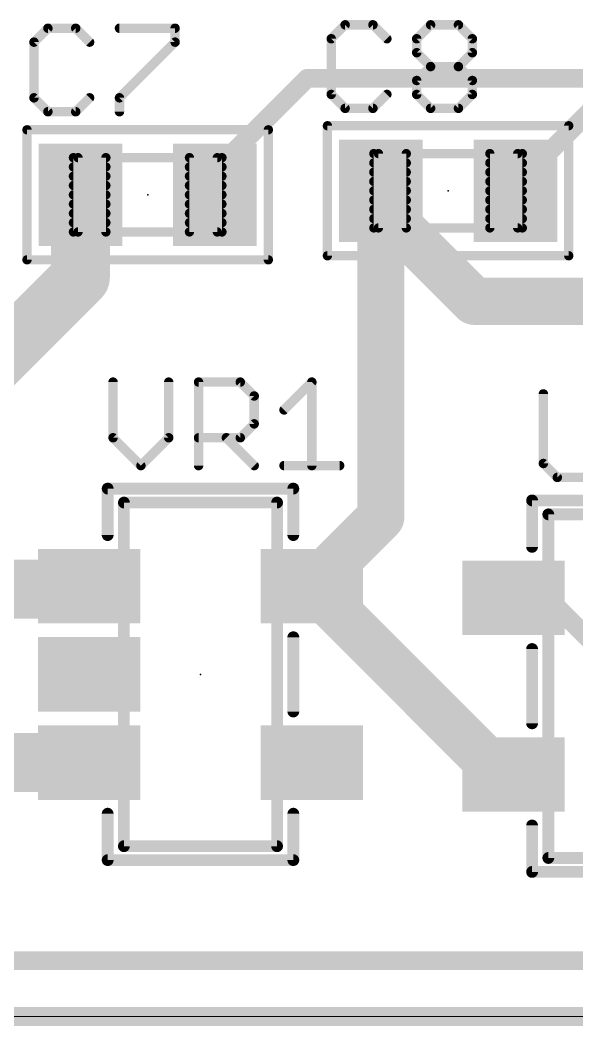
# Model space of a CAD drawing. Extents: x -0.1 to 50.1, y -0.1 to 50.1.
# Drawn here: x 9.59 to 15.59, y -0.1 to 10.73 of the extents above; entities that cross this region are included whole.
import ezdxf

# ---------------------------------------------------------------- set-up
doc = ezdxf.new("R2010")
doc.units = 0
for name, color, linetype in [('1', 22, 'CONTINUOUS'), ('15', 22, 'CONTINUOUS'), ('16', 175, 'CONTINUOUS'), ('18', 82, 'CONTINUOUS'), ('2', 175, 'CONTINUOUS'), ('20', 7, 'CONTINUOUS'), ('21', 253, 'CONTINUOUS'), ('23', 7, 'CONTINUOUS'), ('25', 253, 'CONTINUOUS'), ('29', 253, 'CONTINUOUS'), ('31', 253, 'CONTINUOUS'), ('51', 253, 'CONTINUOUS')]:
    doc.layers.add(name, color=color, linetype=linetype)

# ---------------------------------------------------------------- blocks, each defined once
blk = doc.blocks.new('RECT')
blk.add_solid([(-0.5, -0.5), (0.5, -0.5), (-0.5, 0.5), (0.5, 0.5)])
blk = doc.blocks.new('ROUNDV')
at = {"const_width": 0.5}
blk.add_lwpolyline([(0, -0.25, 1), (0, 0.25, 1), (0, -0.25)], format="xyb", dxfattribs=at)

msp = doc.modelspace()

# ---------------------------------------------------------------- linework, layer by layer
at = {"layer": '1'}
for points, const_width in [([(11.6876, 9.108), (12.6796, 10.1)], 0.2032), ([(12.6796, 10.1), (16.0796, 10.1)], 0.2032), ([(14.9236, 8.944), (16.0796, 10.1)], 0.2032), ([(11.6876, 8.8465), (11.6876, 9.108)], 0.2032), ([(10.2376, 8.8465), (10.2376, 7.958)], 0.635), ([(13.4736, 8.89), (13.4736, 5.375)], 0.508), ([(13.4736, 8.89), (13.4736, 8.706)], 0.2032), ([(14.9236, 8.89), (14.9236, 8.944)], 0.2032), ([(13.4736, 8.706), (14.4796, 7.7)], 0.508), ([(10.2376, 7.958), (8.7796, 6.5)], 0.635), ([(13.4736, 5.375), (12.7316, 4.633)], 0.508), ([(8.7796, 4.6), (10.2986, 4.6)], 0.635), ([(14.7586, 2.606), (12.7316, 4.633)], 0.508), ([(10.2986, 4.6), (10.3316, 4.633)], 0.2032), ([(14.9036, 4.506), (15.2736, 4.506)], 0.2032), ([(15.2736, 4.506), (15.8796, 3.9)], 0.2032), ([(10.3316, 2.733), (9.2466, 2.733)], 0.635), ([(14.9036, 2.606), (14.7586, 2.606)], 0.2032)]:
    msp.add_lwpolyline(points, dxfattribs=dict(at, const_width=const_width))
for points, const_width in [([(12.6796, 10.1508, 1), (12.6796, 10.0492)], 0.1016), ([(12.7155, 10.0641, 1), (12.6437, 10.1359)], 0.1016), ([(11.7384, 9.108, 1), (11.6368, 9.108)], 0.1016), ([(10.3963, 8.8465, 1), (10.0789, 8.8465)], 0.3175), ([(11.6517, 9.1439, 1), (11.7235, 9.0721)], 0.1016), ([(13.6006, 8.89, 1), (13.3466, 8.89)], 0.254), ([(13.5244, 8.89, 1), (13.4228, 8.89)], 0.1016), ([(14.9744, 8.944, 1), (14.8728, 8.944)], 0.1016), ([(14.8877, 8.9799, 1), (14.9595, 8.9081)], 0.1016), ([(11.6368, 8.8465, 1), (11.7384, 8.8465)], 0.1016), ([(13.5634, 8.7958, 1), (13.3838, 8.6162)], 0.254), ([(14.8728, 8.89, 1), (14.9744, 8.89)], 0.1016), ([(13.4228, 8.706, 1), (13.5244, 8.706)], 0.1016), ([(10.3499, 7.8457, 1), (10.1253, 8.0703)], 0.3175), ([(10.0789, 7.958, 1), (10.3963, 7.958)], 0.3175), ([(14.3898, 7.6102, 1), (14.5694, 7.7898)], 0.254), ([(13.5634, 5.2852, 1), (13.3838, 5.4648)], 0.254), ([(13.3466, 5.375, 1), (13.6006, 5.375)], 0.254), ([(10.2986, 4.4413, 1), (10.2986, 4.7588)], 0.3175), ([(12.8214, 4.7228, 1), (12.6418, 4.5432)], 0.254), ([(12.6418, 4.7228, 1), (12.8214, 4.5432)], 0.254), ([(10.2627, 4.6359, 1), (10.3345, 4.5641)], 0.1016), ([(10.3675, 4.5971, 1), (10.2957, 4.6689)], 0.1016), ([(14.9036, 4.5568, 1), (14.9036, 4.4552)], 0.1016), ([(15.3095, 4.5419, 1), (15.2377, 4.4701)], 0.1016), ([(15.2736, 4.4552, 1), (15.2736, 4.5568)], 0.1016), ([(10.3316, 2.5743, 1), (10.3316, 2.8918)], 0.3175), ([(14.6688, 2.5162, 1), (14.8484, 2.6958)], 0.254), ([(14.7586, 2.6568, 1), (14.7586, 2.5552)], 0.1016), ([(14.9036, 2.5552, 1), (14.9036, 2.6568)], 0.1016)]:
    msp.add_lwpolyline(points, format="xyb", dxfattribs=dict(at, const_width=const_width))
at = {"layer": '15', "const_width": 0.01}
msp.add_lwpolyline([(0, 0), (50, 0)], dxfattribs=at)
at = {"layer": '16'}
for points, const_width in [([(14.4796, 7.7), (29.3, 7.7)], 0.508), ([(17.1796, 0.6), (2.3972, 0.6)], 0.2032)]:
    msp.add_lwpolyline(points, dxfattribs=dict(at, const_width=const_width))
at = {"layer": '16', "const_width": 0.254}
msp.add_lwpolyline([(14.4796, 7.827, 1), (14.4796, 7.573)], format="xyb", dxfattribs=at)
at = {"layer": '2', "const_width": 0.01}
msp.add_lwpolyline([(0, 0), (50, 0)], dxfattribs=at)
at = {"layer": '20', "const_width": 0.2032}
msp.add_lwpolyline([(2, 0), (48, 0)], dxfattribs=at)
at = {"layer": '21'}
for points, const_width in [([(12.8986, 8.19), (12.8986, 9.59)], 0.1), ([(12.8986, 9.59), (15.4986, 9.59)], 0.1), ([(15.4986, 9.59), (15.4986, 8.19)], 0.1), ([(9.6626, 8.1465), (9.6626, 9.5465)], 0.1), ([(9.6626, 9.5465), (12.2626, 9.5465)], 0.1), ([(12.2626, 9.5465), (12.2626, 8.1465)], 0.1), ([(15.4986, 8.19), (12.8986, 8.19)], 0.1), ([(12.2626, 8.1465), (9.6626, 8.1465)], 0.1), ([(12.5316, 5.683), (10.5316, 5.683)], 0.127), ([(10.5316, 5.683), (10.5316, 5.183)], 0.127), ([(12.5316, 5.183), (12.5316, 5.683)], 0.127), ([(17.1036, 5.556), (15.1036, 5.556)], 0.127), ([(15.1036, 5.556), (15.1036, 5.056)], 0.127), ([(12.5316, 3.283), (12.5316, 4.083)], 0.127), ([(15.1036, 3.956), (15.1036, 3.156)], 0.127), ([(10.5316, 2.183), (10.5316, 1.683)], 0.127), ([(12.5316, 1.683), (12.5316, 2.183)], 0.127), ([(15.1036, 2.056), (15.1036, 1.556)], 0.127), ([(10.5316, 1.683), (12.5316, 1.683)], 0.127), ([(15.1036, 1.556), (17.1036, 1.556)], 0.127)]:
    msp.add_lwpolyline(points, dxfattribs=dict(at, const_width=const_width))
for points, const_width in [([(12.9236, 9.59, 1), (12.8736, 9.59)], 0.05), ([(12.8986, 9.615, 1), (12.8986, 9.565)], 0.05), ([(15.5236, 9.59, 1), (15.4736, 9.59)], 0.05), ([(15.4986, 9.565, 1), (15.4986, 9.615)], 0.05), ([(9.6876, 9.5465, 1), (9.6376, 9.5465)], 0.05), ([(9.6626, 9.5715, 1), (9.6626, 9.5215)], 0.05), ([(12.2876, 9.5465, 1), (12.2376, 9.5465)], 0.05), ([(12.2626, 9.5215, 1), (12.2626, 9.5715)], 0.05), ([(12.8986, 8.215, 1), (12.8986, 8.165)], 0.05), ([(15.4986, 8.165, 1), (15.4986, 8.215)], 0.05), ([(9.6626, 8.1715, 1), (9.6626, 8.1215)], 0.05), ([(9.6376, 8.1465, 1), (9.6876, 8.1465)], 0.05), ([(12.2376, 8.1465, 1), (12.2876, 8.1465)], 0.05), ([(12.2626, 8.1215, 1), (12.2626, 8.1715)], 0.05), ([(12.8736, 8.19, 1), (12.9236, 8.19)], 0.05), ([(15.4736, 8.19, 1), (15.5236, 8.19)], 0.05), ([(10.5634, 5.683, 1), (10.4999, 5.683)], 0.0635), ([(10.5316, 5.7147, 1), (10.5316, 5.6513)], 0.0635), ([(12.5634, 5.683, 1), (12.4999, 5.683)], 0.0635), ([(12.5316, 5.6513, 1), (12.5316, 5.7147)], 0.0635), ([(15.1354, 5.556, 1), (15.0718, 5.556)], 0.0635), ([(15.1036, 5.5877, 1), (15.1036, 5.5243)], 0.0635), ([(10.4999, 5.183, 1), (10.5634, 5.183)], 0.0635), ([(12.4999, 5.183, 1), (12.5634, 5.183)], 0.0635), ([(15.0718, 5.056, 1), (15.1354, 5.056)], 0.0635), ([(12.5634, 4.083, 1), (12.4999, 4.083)], 0.0635), ([(15.1354, 3.956, 1), (15.0718, 3.956)], 0.0635), ([(12.4999, 3.283, 1), (12.5634, 3.283)], 0.0635), ([(15.0718, 3.156, 1), (15.1354, 3.156)], 0.0635), ([(10.5634, 2.183, 1), (10.4999, 2.183)], 0.0635), ([(12.5634, 2.183, 1), (12.4999, 2.183)], 0.0635), ([(15.1354, 2.056, 1), (15.0718, 2.056)], 0.0635), ([(10.5316, 1.7147, 1), (10.5316, 1.6513)], 0.0635), ([(12.5316, 1.6513, 1), (12.5316, 1.7147)], 0.0635), ([(10.4999, 1.683, 1), (10.5634, 1.683)], 0.0635), ([(12.4999, 1.683, 1), (12.5634, 1.683)], 0.0635), ([(15.0718, 1.556, 1), (15.1354, 1.556)], 0.0635), ([(15.1036, 1.5877, 1), (15.1036, 1.5243)], 0.0635)]:
    msp.add_lwpolyline(points, format="xyb", dxfattribs=dict(at, const_width=const_width))
at = {"layer": '23'}
for p in [(14.1986, 8.89), (10.9626, 8.8465), (11.5316, 3.683)]:
    msp.add_point(p, dxfattribs=at)
at = {"layer": '25', "const_width": 0.1016}
for points in [[(10.5899, 6.83), (10.5899, 6.2305)], [(11.1893, 6.2305), (11.1893, 6.83)], [(11.5107, 5.9308), (11.5107, 6.83)], [(11.5107, 6.83), (11.9603, 6.83)], [(11.9603, 6.83), (12.1101, 6.6801)], [(12.4315, 6.5302), (12.7312, 6.83)], [(12.7312, 6.83), (12.7312, 5.9308)], [(12.1101, 6.6801), (12.1101, 6.3804)], [(15.2254, 6.703), (15.2254, 5.9537)], [(12.1101, 6.3804), (11.9603, 6.2305)], [(10.5899, 6.2305), (10.8896, 5.9308)], [(10.8896, 5.9308), (11.1893, 6.2305)], [(11.9603, 6.2305), (11.5107, 6.2305)], [(11.8104, 6.2305), (12.1101, 5.9308)], [(12.4315, 5.9308), (13.0309, 5.9308)], [(15.2254, 5.9537), (15.3753, 5.8038)], [(15.3753, 5.8038), (15.675, 5.8038)]]:
    msp.add_lwpolyline(points, dxfattribs=at)
at = {"layer": '25', "const_width": 0.0508}
for points in [[(10.6153, 6.83, 1), (10.5645, 6.83)], [(11.2147, 6.83, 1), (11.1639, 6.83)], [(11.5361, 6.83, 1), (11.4853, 6.83)], [(11.5107, 6.8554, 1), (11.5107, 6.8046)], [(11.9782, 6.8479, 1), (11.9423, 6.812)], [(11.9603, 6.8046, 1), (11.9603, 6.8554)], [(12.7566, 6.83, 1), (12.7058, 6.83)], [(12.7492, 6.812, 1), (12.7132, 6.8479)], [(12.1355, 6.6801, 1), (12.0847, 6.6801)], [(12.0922, 6.6621, 1), (12.1281, 6.6981)], [(15.2508, 6.703, 1), (15.2, 6.703)], [(12.4135, 6.5482, 1), (12.4494, 6.5123)], [(12.0847, 6.3804, 1), (12.1355, 6.3804)], [(12.1281, 6.3624, 1), (12.0922, 6.3983)], [(10.6079, 6.2485, 1), (10.5719, 6.2126)], [(11.2073, 6.2126, 1), (11.1714, 6.2485)], [(11.5107, 6.2559, 1), (11.5107, 6.2051)], [(11.8284, 6.2485, 1), (11.7924, 6.2126)], [(11.9603, 6.2051, 1), (11.9603, 6.2559)], [(10.5645, 6.2305, 1), (10.6153, 6.2305)], [(11.1639, 6.2305, 1), (11.2147, 6.2305)], [(11.9423, 6.2485, 1), (11.9782, 6.2126)], [(10.8717, 5.9488, 1), (10.9076, 5.9128)], [(10.8717, 5.9128, 1), (10.9076, 5.9488)], [(11.4853, 5.9308, 1), (11.5361, 5.9308)], [(12.0922, 5.9128, 1), (12.1281, 5.9488)], [(12.4315, 5.9562, 1), (12.4315, 5.9054)], [(12.7058, 5.9308, 1), (12.7566, 5.9308)], [(13.0309, 5.9054, 1), (13.0309, 5.9562)], [(15.2434, 5.9716, 1), (15.2074, 5.9357)], [(15.2, 5.9537, 1), (15.2508, 5.9537)], [(15.3753, 5.8292, 1), (15.3753, 5.7784)], [(15.3573, 5.7858, 1), (15.3932, 5.8218)]]:
    msp.add_lwpolyline(points, format="xyb", dxfattribs=at)
at = {"layer": '51'}
for points, const_width in [([(13.0898, 10.6765), (12.9399, 10.5266)], 0.1016), ([(13.3895, 10.6765), (13.0898, 10.6765)], 0.1016), ([(13.5393, 10.5266), (13.3895, 10.6765)], 0.1016), ([(13.8607, 10.5266), (14.0105, 10.6765)], 0.1016), ([(14.0105, 10.6765), (14.3103, 10.6765)], 0.1016), ([(14.3103, 10.6765), (14.4601, 10.5266)], 0.1016), ([(9.8878, 10.64), (9.7379, 10.4901)], 0.1016), ([(10.1875, 10.64), (9.8878, 10.64)], 0.1016), ([(10.3373, 10.4901), (10.1875, 10.64)], 0.1016), ([(10.6587, 10.64), (11.2581, 10.64)], 0.1016), ([(11.2581, 10.64), (11.2581, 10.4901)], 0.1016), ([(9.7379, 10.4901), (9.7379, 9.8907)], 0.1016), ([(11.2581, 10.4901), (10.6587, 9.8907)], 0.1016), ([(12.9399, 10.5266), (12.9399, 9.9272)], 0.1016), ([(13.8607, 10.3767), (13.8607, 10.5266)], 0.1016), ([(14.4601, 10.5266), (14.4601, 10.3767)], 0.1016), ([(14.0105, 10.2269), (13.8607, 10.3767)], 0.1016), ([(14.4601, 10.3767), (14.3103, 10.2269)], 0.1016), ([(13.8607, 10.077), (14.0105, 10.2269)], 0.1016), ([(14.0105, 10.2269), (14.3103, 10.2269)], 0.1016), ([(14.3103, 10.2269), (14.4601, 10.077)], 0.1016), ([(13.8607, 9.9272), (13.8607, 10.077)], 0.1016), ([(14.4601, 10.077), (14.4601, 9.9272)], 0.1016), ([(12.9399, 9.9272), (13.0898, 9.7773)], 0.1016), ([(13.3895, 9.7773), (13.5393, 9.9272)], 0.1016), ([(14.0105, 9.7773), (13.8607, 9.9272)], 0.1016), ([(14.4601, 9.9272), (14.3103, 9.7773)], 0.1016), ([(9.7379, 9.8907), (9.8878, 9.7408)], 0.1016), ([(10.1875, 9.7408), (10.3373, 9.8907)], 0.1016), ([(10.6587, 9.8907), (10.6587, 9.7408)], 0.1016), ([(9.8878, 9.7408), (10.1875, 9.7408)], 0.1016), ([(13.0898, 9.7773), (13.3895, 9.7773)], 0.1016), ([(14.3103, 9.7773), (14.0105, 9.7773)], 0.1016), ([(13.3986, 8.49), (13.3986, 9.29)], 0.1), ([(13.3986, 9.29), (13.7486, 9.29)], 0.1), ([(13.7486, 9.29), (13.3986, 9.29)], 0.1), ([(13.4486, 8.49), (13.4486, 9.29)], 0.1), ([(13.4486, 9.29), (14.9486, 9.29)], 0.1), ([(13.7486, 9.29), (13.7486, 8.49)], 0.1), ([(14.6486, 8.49), (14.6486, 9.29)], 0.1), ([(14.6486, 9.29), (14.9986, 9.29)], 0.1), ([(14.9986, 9.29), (14.6486, 9.29)], 0.1), ([(14.9486, 9.29), (14.9486, 8.49)], 0.1), ([(14.9986, 9.29), (14.9986, 8.49)], 0.1), ([(10.1626, 8.4465), (10.1626, 9.2465)], 0.1), ([(10.1626, 9.2465), (10.5126, 9.2465)], 0.1), ([(10.5126, 9.2465), (10.1626, 9.2465)], 0.1), ([(10.2126, 8.4465), (10.2126, 9.2465)], 0.1), ([(10.2126, 9.2465), (11.7126, 9.2465)], 0.1), ([(10.5126, 9.2465), (10.5126, 8.4465)], 0.1), ([(11.4126, 8.4465), (11.4126, 9.2465)], 0.1), ([(11.4126, 9.2465), (11.7626, 9.2465)], 0.1), ([(11.7626, 9.2465), (11.4126, 9.2465)], 0.1), ([(11.7126, 9.2465), (11.7126, 8.4465)], 0.1), ([(11.7626, 9.2465), (11.7626, 8.4465)], 0.1), ([(13.7486, 9.19), (13.3986, 9.19)], 0.1), ([(14.9986, 9.19), (14.6486, 9.19)], 0.1), ([(10.5126, 9.1465), (10.1626, 9.1465)], 0.1), ([(10.5126, 9.0465), (10.1626, 9.0465)], 0.1), ([(11.7626, 9.1465), (11.4126, 9.1465)], 0.1), ([(11.7626, 9.0465), (11.4126, 9.0465)], 0.1), ([(13.7486, 9.09), (13.3986, 9.09)], 0.1), ([(14.9986, 9.09), (14.6486, 9.09)], 0.1), ([(10.5126, 8.9465), (10.1626, 8.9465)], 0.1), ([(11.7626, 8.9465), (11.4126, 8.9465)], 0.1), ([(13.7486, 8.99), (13.3986, 8.99)], 0.1), ([(14.9986, 8.99), (14.6486, 8.99)], 0.1), ([(10.5126, 8.8465), (10.1626, 8.8465)], 0.1), ([(11.7626, 8.8465), (11.4126, 8.8465)], 0.1), ([(13.7486, 8.89), (13.3986, 8.89)], 0.1), ([(14.9986, 8.89), (14.6486, 8.89)], 0.1), ([(10.5126, 8.7465), (10.1626, 8.7465)], 0.1), ([(11.7626, 8.7465), (11.4126, 8.7465)], 0.1), ([(13.7486, 8.79), (13.3986, 8.79)], 0.1), ([(14.9986, 8.79), (14.6486, 8.79)], 0.1), ([(10.5126, 8.6465), (10.1626, 8.6465)], 0.1), ([(11.7626, 8.6465), (11.4126, 8.6465)], 0.1), ([(13.7486, 8.69), (13.3986, 8.69)], 0.1), ([(14.9986, 8.69), (14.6486, 8.69)], 0.1), ([(10.5126, 8.5465), (10.1626, 8.5465)], 0.1), ([(11.7626, 8.5465), (11.4126, 8.5465)], 0.1), ([(13.7486, 8.59), (13.3986, 8.59)], 0.1), ([(14.9986, 8.59), (14.6486, 8.59)], 0.1), ([(10.5126, 8.4465), (10.1626, 8.4465)], 0.1), ([(11.7126, 8.4465), (10.2126, 8.4465)], 0.1), ([(11.7626, 8.4465), (11.4126, 8.4465)], 0.1), ([(13.7486, 8.49), (13.3986, 8.49)], 0.1), ([(14.9486, 8.49), (13.4486, 8.49)], 0.1), ([(14.9986, 8.49), (14.6486, 8.49)], 0.1), ([(12.3566, 5.533), (10.7066, 5.533)], 0.127), ([(10.7066, 5.533), (10.7066, 1.833)], 0.127), ([(12.3566, 1.833), (12.3566, 5.533)], 0.127), ([(16.9286, 5.406), (15.2786, 5.406)], 0.127), ([(15.2786, 5.406), (15.2786, 1.706)], 0.127), ([(10.7066, 1.833), (12.3566, 1.833)], 0.127), ([(15.2786, 1.706), (16.9286, 1.706)], 0.127)]:
    msp.add_lwpolyline(points, dxfattribs=dict(at, const_width=const_width))
for points, const_width in [([(13.0898, 10.7019, 1), (13.0898, 10.6511)], 0.0508), ([(13.1077, 10.6585, 1), (13.0718, 10.6944)], 0.0508), ([(13.4074, 10.6944, 1), (13.3715, 10.6585)], 0.0508), ([(13.3895, 10.6511, 1), (13.3895, 10.7019)], 0.0508), ([(14.0105, 10.7019, 1), (14.0105, 10.6511)], 0.0508), ([(14.0285, 10.6585, 1), (13.9926, 10.6944)], 0.0508), ([(14.3282, 10.6944, 1), (14.2923, 10.6585)], 0.0508), ([(14.3103, 10.6511, 1), (14.3103, 10.7019)], 0.0508), ([(9.8878, 10.6654, 1), (9.8878, 10.6146)], 0.0508), ([(9.9057, 10.622, 1), (9.8698, 10.6579)], 0.0508), ([(10.2054, 10.6579, 1), (10.1695, 10.622)], 0.0508), ([(10.1875, 10.6146, 1), (10.1875, 10.6654)], 0.0508), ([(10.6587, 10.6654, 1), (10.6587, 10.6146)], 0.0508), ([(11.2835, 10.64, 1), (11.2327, 10.64)], 0.0508), ([(11.2581, 10.6146, 1), (11.2581, 10.6654)], 0.0508), ([(9.7199, 10.5081, 1), (9.7559, 10.4721)], 0.0508), ([(9.7633, 10.4901, 1), (9.7125, 10.4901)], 0.0508), ([(10.3194, 10.4721, 1), (10.3553, 10.5081)], 0.0508), ([(11.2327, 10.4901, 1), (11.2835, 10.4901)], 0.0508), ([(11.2761, 10.4721, 1), (11.2402, 10.5081)], 0.0508), ([(12.9219, 10.5446, 1), (12.9579, 10.5086)], 0.0508), ([(12.9653, 10.5266, 1), (12.9145, 10.5266)], 0.0508), ([(13.5214, 10.5086, 1), (13.5573, 10.5446)], 0.0508), ([(13.8427, 10.5446, 1), (13.8786, 10.5086)], 0.0508), ([(13.8861, 10.5266, 1), (13.8353, 10.5266)], 0.0508), ([(14.4855, 10.5266, 1), (14.4347, 10.5266)], 0.0508), ([(14.4422, 10.5086, 1), (14.4781, 10.5446)], 0.0508), ([(13.8786, 10.3947, 1), (13.8427, 10.3588)], 0.0508), ([(13.8353, 10.3767, 1), (13.8861, 10.3767)], 0.0508), ([(14.4347, 10.3767, 1), (14.4855, 10.3767)], 0.0508), ([(14.4781, 10.3588, 1), (14.4422, 10.3947)], 0.0508), ([(14.0105, 10.2523, 1), (14.0105, 10.2015)], 0.0508), ([(14.0285, 10.2089, 1), (13.9926, 10.2448)], 0.0508), ([(13.9926, 10.2089, 1), (14.0285, 10.2448)], 0.0508), ([(14.3282, 10.2448, 1), (14.2923, 10.2089)], 0.0508), ([(14.2923, 10.2448, 1), (14.3282, 10.2089)], 0.0508), ([(14.3103, 10.2015, 1), (14.3103, 10.2523)], 0.0508), ([(13.8861, 10.077, 1), (13.8353, 10.077)], 0.0508), ([(13.8427, 10.095, 1), (13.8786, 10.0591)], 0.0508), ([(14.4855, 10.077, 1), (14.4347, 10.077)], 0.0508), ([(14.4422, 10.0591, 1), (14.4781, 10.095)], 0.0508), ([(12.9579, 9.9451, 1), (12.9219, 9.9092)], 0.0508), ([(13.5573, 9.9092, 1), (13.5214, 9.9451)], 0.0508), ([(13.8786, 9.9451, 1), (13.8427, 9.9092)], 0.0508), ([(14.4781, 9.9092, 1), (14.4422, 9.9451)], 0.0508), ([(9.7559, 9.9086, 1), (9.7199, 9.8727)], 0.0508), ([(9.7125, 9.8907, 1), (9.7633, 9.8907)], 0.0508), ([(10.3553, 9.8727, 1), (10.3194, 9.9086)], 0.0508), ([(10.6841, 9.8907, 1), (10.6333, 9.8907)], 0.0508), ([(10.6407, 9.9086, 1), (10.6766, 9.8727)], 0.0508), ([(12.9145, 9.9272, 1), (12.9653, 9.9272)], 0.0508), ([(13.8353, 9.9272, 1), (13.8861, 9.9272)], 0.0508), ([(14.4347, 9.9272, 1), (14.4855, 9.9272)], 0.0508), ([(9.8878, 9.7662, 1), (9.8878, 9.7154)], 0.0508), ([(9.8698, 9.7228, 1), (9.9057, 9.7588)], 0.0508), ([(10.1695, 9.7588, 1), (10.2054, 9.7228)], 0.0508), ([(10.1875, 9.7154, 1), (10.1875, 9.7662)], 0.0508), ([(10.6333, 9.7408, 1), (10.6841, 9.7408)], 0.0508), ([(13.0898, 9.8027, 1), (13.0898, 9.7519)], 0.0508), ([(13.0718, 9.7593, 1), (13.1077, 9.7953)], 0.0508), ([(13.3715, 9.7953, 1), (13.4074, 9.7593)], 0.0508), ([(13.3895, 9.7519, 1), (13.3895, 9.8027)], 0.0508), ([(14.0105, 9.8027, 1), (14.0105, 9.7519)], 0.0508), ([(13.9926, 9.7593, 1), (14.0285, 9.7953)], 0.0508), ([(14.2923, 9.7953, 1), (14.3282, 9.7593)], 0.0508), ([(14.3103, 9.7519, 1), (14.3103, 9.8027)], 0.0508), ([(13.4236, 9.29, 1), (13.3736, 9.29)], 0.05), ([(13.3986, 9.315, 1), (13.3986, 9.265)], 0.05), ([(13.3986, 9.315, 1), (13.3986, 9.265)], 0.05), ([(13.4736, 9.29, 1), (13.4236, 9.29)], 0.05), ([(13.4486, 9.315, 1), (13.4486, 9.265)], 0.05), ([(13.7736, 9.29, 1), (13.7236, 9.29)], 0.05), ([(13.7486, 9.265, 1), (13.7486, 9.315)], 0.05), ([(13.7486, 9.265, 1), (13.7486, 9.315)], 0.05), ([(14.6736, 9.29, 1), (14.6236, 9.29)], 0.05), ([(14.6486, 9.315, 1), (14.6486, 9.265)], 0.05), ([(14.6486, 9.315, 1), (14.6486, 9.265)], 0.05), ([(14.9736, 9.29, 1), (14.9236, 9.29)], 0.05), ([(14.9486, 9.265, 1), (14.9486, 9.315)], 0.05), ([(15.0236, 9.29, 1), (14.9736, 9.29)], 0.05), ([(14.9986, 9.265, 1), (14.9986, 9.315)], 0.05), ([(14.9986, 9.265, 1), (14.9986, 9.315)], 0.05), ([(10.1876, 9.2465, 1), (10.1376, 9.2465)], 0.05), ([(10.1626, 9.2715, 1), (10.1626, 9.2215)], 0.05), ([(10.1626, 9.2715, 1), (10.1626, 9.2215)], 0.05), ([(10.2376, 9.2465, 1), (10.1876, 9.2465)], 0.05), ([(10.2126, 9.2715, 1), (10.2126, 9.2215)], 0.05), ([(10.5376, 9.2465, 1), (10.4876, 9.2465)], 0.05), ([(10.5126, 9.2215, 1), (10.5126, 9.2715)], 0.05), ([(10.5126, 9.2215, 1), (10.5126, 9.2715)], 0.05), ([(11.4376, 9.2465, 1), (11.3876, 9.2465)], 0.05), ([(11.4126, 9.2715, 1), (11.4126, 9.2215)], 0.05), ([(11.4126, 9.2715, 1), (11.4126, 9.2215)], 0.05), ([(11.7376, 9.2465, 1), (11.6876, 9.2465)], 0.05), ([(11.7126, 9.2215, 1), (11.7126, 9.2715)], 0.05), ([(11.7876, 9.2465, 1), (11.7376, 9.2465)], 0.05), ([(11.7626, 9.2215, 1), (11.7626, 9.2715)], 0.05), ([(11.7626, 9.2215, 1), (11.7626, 9.2715)], 0.05), ([(13.3986, 9.215, 1), (13.3986, 9.165)], 0.05), ([(13.7486, 9.165, 1), (13.7486, 9.215)], 0.05), ([(14.6486, 9.215, 1), (14.6486, 9.165)], 0.05), ([(14.9986, 9.165, 1), (14.9986, 9.215)], 0.05), ([(10.1626, 9.1715, 1), (10.1626, 9.1215)], 0.05), ([(10.1626, 9.0715, 1), (10.1626, 9.0215)], 0.05), ([(10.5126, 9.1215, 1), (10.5126, 9.1715)], 0.05), ([(10.5126, 9.0215, 1), (10.5126, 9.0715)], 0.05), ([(11.4126, 9.1715, 1), (11.4126, 9.1215)], 0.05), ([(11.4126, 9.0715, 1), (11.4126, 9.0215)], 0.05), ([(11.7626, 9.1215, 1), (11.7626, 9.1715)], 0.05), ([(11.7626, 9.0215, 1), (11.7626, 9.0715)], 0.05), ([(13.3986, 9.115, 1), (13.3986, 9.065)], 0.05), ([(13.7486, 9.065, 1), (13.7486, 9.115)], 0.05), ([(14.6486, 9.115, 1), (14.6486, 9.065)], 0.05), ([(14.9986, 9.065, 1), (14.9986, 9.115)], 0.05), ([(10.1626, 8.9715, 1), (10.1626, 8.9215)], 0.05), ([(10.5126, 8.9215, 1), (10.5126, 8.9715)], 0.05), ([(11.4126, 8.9715, 1), (11.4126, 8.9215)], 0.05), ([(11.7626, 8.9215, 1), (11.7626, 8.9715)], 0.05), ([(13.3986, 9.015, 1), (13.3986, 8.965)], 0.05), ([(13.7486, 8.965, 1), (13.7486, 9.015)], 0.05), ([(14.6486, 9.015, 1), (14.6486, 8.965)], 0.05), ([(14.9986, 8.965, 1), (14.9986, 9.015)], 0.05), ([(10.1626, 8.8715, 1), (10.1626, 8.8215)], 0.05), ([(10.5126, 8.8215, 1), (10.5126, 8.8715)], 0.05), ([(11.4126, 8.8715, 1), (11.4126, 8.8215)], 0.05), ([(11.7626, 8.8215, 1), (11.7626, 8.8715)], 0.05), ([(13.3986, 8.915, 1), (13.3986, 8.865)], 0.05), ([(13.7486, 8.865, 1), (13.7486, 8.915)], 0.05), ([(14.6486, 8.915, 1), (14.6486, 8.865)], 0.05), ([(14.9986, 8.865, 1), (14.9986, 8.915)], 0.05), ([(10.1626, 8.7715, 1), (10.1626, 8.7215)], 0.05), ([(10.5126, 8.7215, 1), (10.5126, 8.7715)], 0.05), ([(11.4126, 8.7715, 1), (11.4126, 8.7215)], 0.05), ([(11.7626, 8.7215, 1), (11.7626, 8.7715)], 0.05), ([(13.3986, 8.815, 1), (13.3986, 8.765)], 0.05), ([(13.7486, 8.765, 1), (13.7486, 8.815)], 0.05), ([(14.6486, 8.815, 1), (14.6486, 8.765)], 0.05), ([(14.9986, 8.765, 1), (14.9986, 8.815)], 0.05), ([(10.1626, 8.6715, 1), (10.1626, 8.6215)], 0.05), ([(10.5126, 8.6215, 1), (10.5126, 8.6715)], 0.05), ([(11.4126, 8.6715, 1), (11.4126, 8.6215)], 0.05), ([(11.7626, 8.6215, 1), (11.7626, 8.6715)], 0.05), ([(13.3986, 8.715, 1), (13.3986, 8.665)], 0.05), ([(13.7486, 8.665, 1), (13.7486, 8.715)], 0.05), ([(14.6486, 8.715, 1), (14.6486, 8.665)], 0.05), ([(14.9986, 8.665, 1), (14.9986, 8.715)], 0.05), ([(10.1626, 8.5715, 1), (10.1626, 8.5215)], 0.05), ([(10.5126, 8.5215, 1), (10.5126, 8.5715)], 0.05), ([(11.4126, 8.5715, 1), (11.4126, 8.5215)], 0.05), ([(11.7626, 8.5215, 1), (11.7626, 8.5715)], 0.05), ([(13.3986, 8.615, 1), (13.3986, 8.565)], 0.05), ([(13.7486, 8.565, 1), (13.7486, 8.615)], 0.05), ([(14.6486, 8.615, 1), (14.6486, 8.565)], 0.05), ([(14.9986, 8.565, 1), (14.9986, 8.615)], 0.05), ([(10.1626, 8.4715, 1), (10.1626, 8.4215)], 0.05), ([(10.1376, 8.4465, 1), (10.1876, 8.4465)], 0.05), ([(10.2126, 8.4715, 1), (10.2126, 8.4215)], 0.05), ([(10.1876, 8.4465, 1), (10.2376, 8.4465)], 0.05), ([(10.4876, 8.4465, 1), (10.5376, 8.4465)], 0.05), ([(10.5126, 8.4215, 1), (10.5126, 8.4715)], 0.05), ([(11.4126, 8.4715, 1), (11.4126, 8.4215)], 0.05), ([(11.3876, 8.4465, 1), (11.4376, 8.4465)], 0.05), ([(11.6876, 8.4465, 1), (11.7376, 8.4465)], 0.05), ([(11.7126, 8.4215, 1), (11.7126, 8.4715)], 0.05), ([(11.7376, 8.4465, 1), (11.7876, 8.4465)], 0.05), ([(11.7626, 8.4215, 1), (11.7626, 8.4715)], 0.05), ([(13.3986, 8.515, 1), (13.3986, 8.465)], 0.05), ([(13.3736, 8.49, 1), (13.4236, 8.49)], 0.05), ([(13.4486, 8.515, 1), (13.4486, 8.465)], 0.05), ([(13.4236, 8.49, 1), (13.4736, 8.49)], 0.05), ([(13.7236, 8.49, 1), (13.7736, 8.49)], 0.05), ([(13.7486, 8.465, 1), (13.7486, 8.515)], 0.05), ([(14.6486, 8.515, 1), (14.6486, 8.465)], 0.05), ([(14.6236, 8.49, 1), (14.6736, 8.49)], 0.05), ([(14.9236, 8.49, 1), (14.9736, 8.49)], 0.05), ([(14.9486, 8.465, 1), (14.9486, 8.515)], 0.05), ([(14.9736, 8.49, 1), (15.0236, 8.49)], 0.05), ([(14.9986, 8.465, 1), (14.9986, 8.515)], 0.05), ([(10.7384, 5.533, 1), (10.6748, 5.533)], 0.0635), ([(10.7066, 5.5648, 1), (10.7066, 5.5013)], 0.0635), ([(12.3884, 5.533, 1), (12.3248, 5.533)], 0.0635), ([(12.3566, 5.5013, 1), (12.3566, 5.5648)], 0.0635), ([(15.2786, 5.4378, 1), (15.2786, 5.3743)], 0.0635), ([(15.3104, 5.406, 1), (15.2469, 5.406)], 0.0635), ([(10.6748, 1.833, 1), (10.7384, 1.833)], 0.0635), ([(10.7066, 1.8648, 1), (10.7066, 1.8013)], 0.0635), ([(12.3248, 1.833, 1), (12.3884, 1.833)], 0.0635), ([(12.3566, 1.8013, 1), (12.3566, 1.8648)], 0.0635), ([(15.2786, 1.7378, 1), (15.2786, 1.6743)], 0.0635), ([(15.2469, 1.706, 1), (15.3104, 1.706)], 0.0635)]:
    msp.add_lwpolyline(points, format="xyb", dxfattribs=dict(at, const_width=const_width))

# ---------------------------------------------------------------- block references
at = {"layer": '1'}
for p, xscale, rotation in [((10.2376, 8.8465), 0.8, 180), ((11.6876, 8.8465), 0.8, 180), ((13.4736, 8.89), 0.8, 180), ((14.9236, 8.89), 0.8, 180), ((10.3316, 4.633), 0.7, 90), ((12.7316, 4.633), 0.7, 90), ((14.9036, 4.506), 0.7, 270), ((10.3316, 3.683), 0.7, 90), ((10.3316, 2.733), 0.7, 90), ((12.7316, 2.733), 0.7, 90), ((14.9036, 2.606), 0.7, 270)]:
    msp.add_blockref('RECT', p, dxfattribs=dict(at, xscale=xscale, rotation=rotation))
at = {"layer": '18', "xscale": 0.508, "yscale": 0.508}
msp.add_blockref('ROUNDV', (14.4796, 7.7), dxfattribs=at)
msp.add_blockref('ROUNDV', (14.4796, 7.7), dxfattribs=at)
msp.add_blockref('ROUNDV', (14.4796, 7.7), dxfattribs=at)
msp.add_blockref('ROUNDV', (14.4796, 7.7), dxfattribs=at)
at = {"layer": '29', "yscale": 1.1016}
for p, xscale, rotation in [((13.4736, 8.89), 0.9016, 180), ((14.9236, 8.89), 0.9016, 180), ((10.2376, 8.8465), 0.9016, 180), ((11.6876, 8.8465), 0.9016, 180), ((10.3316, 4.633), 0.8016, 90), ((12.7316, 4.633), 0.8016, 90), ((14.9036, 4.506), 0.8016, 270), ((10.3316, 3.683), 0.8016, 90), ((10.3316, 2.733), 0.8016, 90), ((12.7316, 2.733), 0.8016, 90), ((14.9036, 2.606), 0.8016, 270)]:
    msp.add_blockref('RECT', p, dxfattribs=dict(at, xscale=xscale, rotation=rotation))
at = {"layer": '31'}
for p, xscale, rotation in [((10.2376, 8.8465), 0.8, 180), ((11.6876, 8.8465), 0.8, 180), ((13.4736, 8.89), 0.8, 180), ((14.9236, 8.89), 0.8, 180), ((10.3316, 4.633), 0.7, 90), ((12.7316, 4.633), 0.7, 90), ((14.9036, 4.506), 0.7, 270), ((10.3316, 3.683), 0.7, 90), ((10.3316, 2.733), 0.7, 90), ((12.7316, 2.733), 0.7, 90), ((14.9036, 2.606), 0.7, 270)]:
    msp.add_blockref('RECT', p, dxfattribs=dict(at, xscale=xscale, rotation=rotation))

doc.saveas('drawing.dxf')
